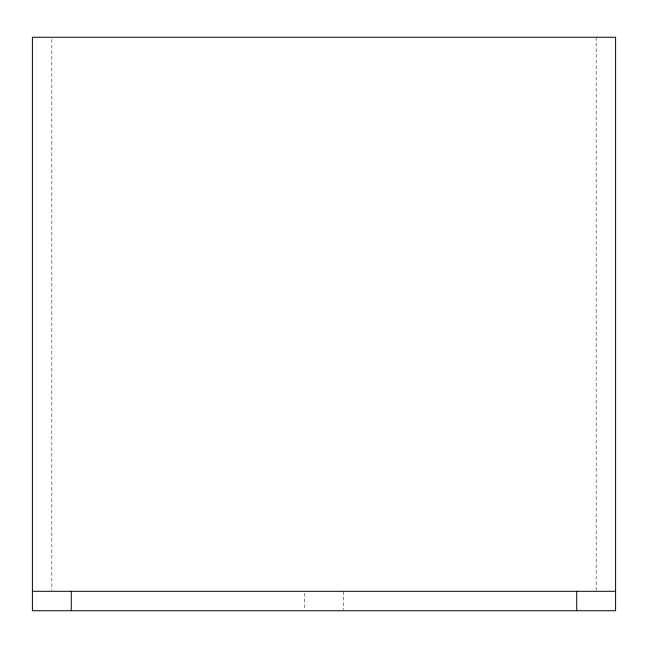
<?xml version="1.0" encoding="UTF-8"?>
<svg xmlns="http://www.w3.org/2000/svg" width="648" height="648" viewBox="0 0 648 648"><rect width="100%" height="100%" fill="white"/><g stroke="black" fill="none" stroke-linecap="round" stroke-linejoin="round"><path stroke-width="0.49" stroke-dasharray="3.24 2.43" d="M596.16 37.26L596.16 590.288M343.44 591.3L343.44 609.768M304.56 593.244L304.56 609.768M51.84 39.285L51.84 590.288"/><path stroke-width="0.97" d="M32.4 591.3L615.6 591.3M576.72 591.3L576.72 610.74M71.28 591.3L71.28 610.74M615.6 37.26L32.4 37.26L32.4 610.74L615.6 610.74L615.6 37.26"/></g></svg>
